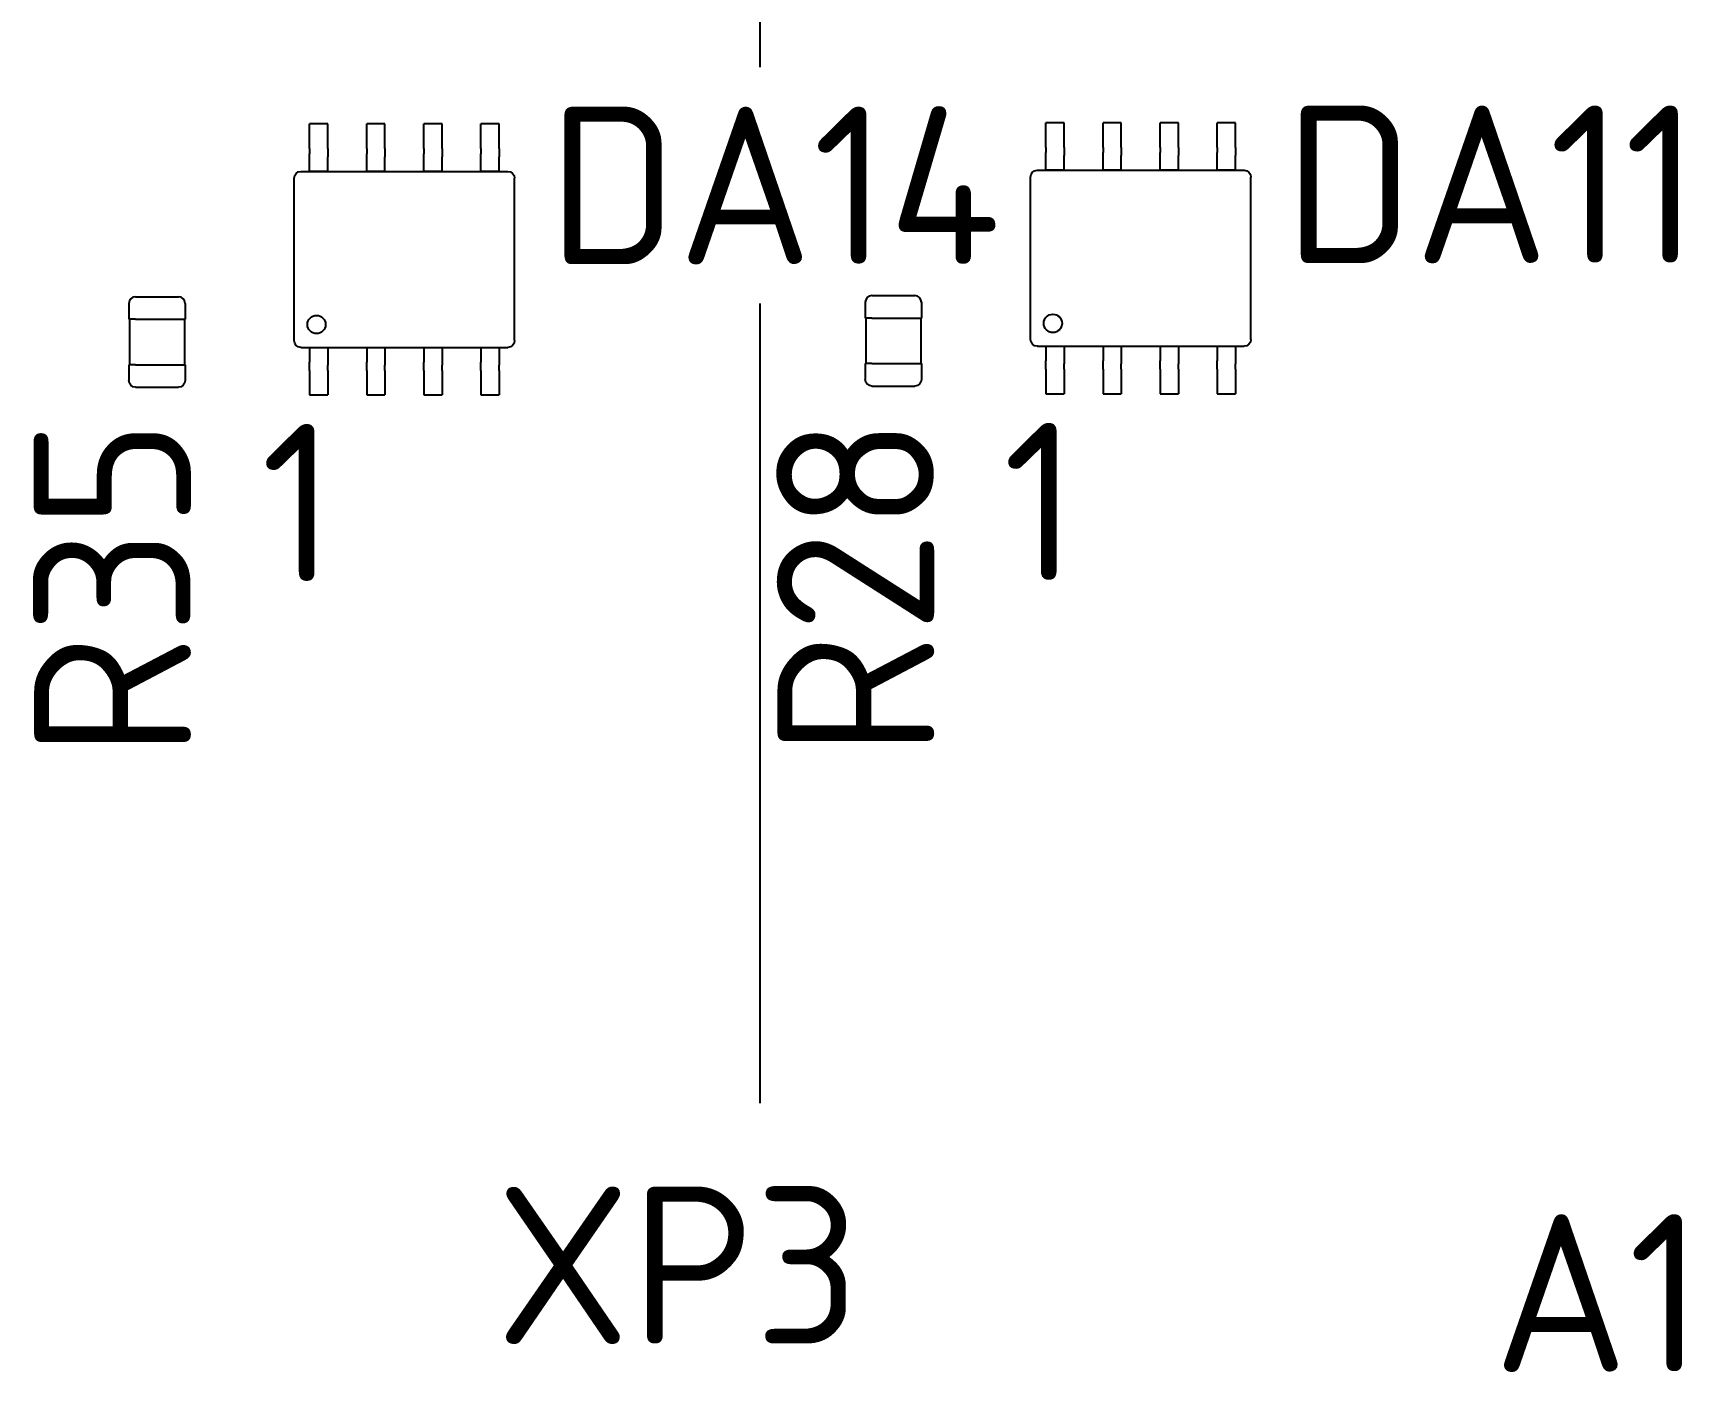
# Model space of a CAD drawing. Extents: x -34 to 51106, y -14166 to 1700.
# Drawn here: x 1175.64 to 1212.31, y 123.01 to 152.77 of the extents above; entities that cross this region are included whole.
import ezdxf

# ---------------------------------------------------------------- set-up
doc = ezdxf.new("R2010")
doc.units = 0
doc.linetypes.add('ACAD_ISO04W100', pattern=[30, 24, -3, 0, -3])
doc.layers.get('0').update_dxf_attribs({"linetype": 'CONTINUOUS'})
doc.layers.add('РАЗМЕРЫ', color=2, linetype='CONTINUOUS')
doc.layers.add('ТЕКСТ', color=4, linetype='CONTINUOUS')
doc.styles.add('GOST_TYPE_B', font='GOST_B.TTF', dxfattribs={"height": 3.5})

msp = doc.modelspace()

# ---------------------------------------------------------------- linework, layer by layer
at = {"linetype": 'CONTINUOUS'}
for p, q in [((1181.7875, 150.2077), (1181.7875, 150.7536)), ((1182.1939, 150.7536), (1181.7875, 150.7536)), ((1182.1939, 150.2077), (1182.1939, 150.7536)), ((1183.0575, 150.2077), (1183.0575, 150.7536)), ((1183.4639, 150.7536), (1183.0575, 150.7536)), ((1183.4639, 150.2077), (1183.4639, 150.7536)), ((1184.3275, 150.2077), (1184.3275, 150.7536)), ((1184.7339, 150.7536), (1184.3275, 150.7536)), ((1184.7339, 150.2077), (1184.7339, 150.7536)), ((1185.5975, 150.2077), (1185.5975, 150.7536)), ((1186.0039, 150.7536), (1185.5975, 150.7536)), ((1186.0039, 150.2077), (1186.0039, 150.7536)), ((1198.1625, 150.2327), (1198.1625, 150.7786)), ((1198.5689, 150.7786), (1198.1625, 150.7786)), ((1198.5689, 150.2327), (1198.5689, 150.7786)), ((1199.4325, 150.2327), (1199.4325, 150.7786)), ((1199.8389, 150.7786), (1199.4325, 150.7786)), ((1199.8389, 150.2327), (1199.8389, 150.7786)), ((1200.7025, 150.2327), (1200.7025, 150.7786)), ((1201.1089, 150.7786), (1200.7025, 150.7786)), ((1201.1089, 150.2327), (1201.1089, 150.7786)), ((1201.9725, 150.2327), (1201.9725, 150.7786)), ((1202.3789, 150.7786), (1201.9725, 150.7786)), ((1202.3789, 150.2327), (1202.3789, 150.7786)), ((1181.7875, 150.2077), (1181.7875, 150.0915)), ((1181.7875, 150.0236), (1181.7875, 150.0915)), ((1181.7875, 149.6984), (1181.7875, 150.0236)), ((1182.1939, 150.2077), (1182.1939, 150.0915)), ((1182.1939, 150.0915), (1182.1939, 150.0236)), ((1182.1939, 149.6984), (1182.1939, 150.0236)), ((1183.0575, 150.2077), (1183.0575, 150.0915)), ((1183.0575, 150.0236), (1183.0575, 150.0915)), ((1183.0575, 149.6984), (1183.0575, 150.0236)), ((1183.4639, 150.2077), (1183.4639, 150.0915)), ((1183.4639, 150.0915), (1183.4639, 150.0236)), ((1183.4639, 149.6984), (1183.4639, 150.0236)), ((1184.3275, 150.2077), (1184.3275, 150.0915)), ((1184.3275, 150.0236), (1184.3275, 150.0915)), ((1184.3275, 149.6984), (1184.3275, 150.0236)), ((1184.7339, 150.2077), (1184.7339, 150.0915)), ((1184.7339, 150.0915), (1184.7339, 150.0236)), ((1184.7339, 149.6984), (1184.7339, 150.0236)), ((1185.5975, 150.2077), (1185.5975, 150.0915)), ((1185.5975, 150.0236), (1185.5975, 150.0915)), ((1185.5975, 149.6984), (1185.5975, 150.0236)), ((1186.0039, 150.2077), (1186.0039, 150.0915)), ((1186.0039, 150.0915), (1186.0039, 150.0236)), ((1186.0039, 149.6984), (1186.0039, 150.0236)), ((1198.1625, 150.2327), (1198.1625, 150.1165)), ((1198.1625, 150.0486), (1198.1625, 150.1165)), ((1198.1625, 149.7234), (1198.1625, 150.0486)), ((1198.5689, 150.2327), (1198.5689, 150.1165)), ((1198.5689, 150.1165), (1198.5689, 150.0486)), ((1198.5689, 149.7234), (1198.5689, 150.0486)), ((1199.4325, 150.2327), (1199.4325, 150.1165)), ((1199.4325, 150.0486), (1199.4325, 150.1165)), ((1199.4325, 149.7234), (1199.4325, 150.0486)), ((1199.8389, 150.2327), (1199.8389, 150.1165)), ((1199.8389, 150.1165), (1199.8389, 150.0486)), ((1199.8389, 149.7234), (1199.8389, 150.0486)), ((1200.7025, 150.2327), (1200.7025, 150.1165)), ((1200.7025, 150.0486), (1200.7025, 150.1165)), ((1200.7025, 149.7234), (1200.7025, 150.0486)), ((1201.1089, 150.2327), (1201.1089, 150.1165)), ((1201.1089, 150.1165), (1201.1089, 150.0486)), ((1201.1089, 149.7234), (1201.1089, 150.0486)), ((1201.9725, 150.2327), (1201.9725, 150.1165)), ((1201.9725, 150.0486), (1201.9725, 150.1165)), ((1201.9725, 149.7234), (1201.9725, 150.0486)), ((1202.3789, 150.2327), (1202.3789, 150.1165)), ((1202.3789, 150.1165), (1202.3789, 150.0486)), ((1202.3789, 149.7234), (1202.3789, 150.0486)), ((1181.5946, 149.6981), (1181.597, 149.6981)), ((1181.597, 149.6981), (1186.1944, 149.6981)), ((1181.7875, 149.6981), (1181.7875, 149.6984)), ((1182.1939, 149.6981), (1181.7875, 149.6981)), ((1182.1939, 149.6981), (1182.1939, 149.6984)), ((1183.0575, 149.6981), (1183.0575, 149.6984)), ((1183.4639, 149.6981), (1183.0575, 149.6981)), ((1183.4639, 149.6981), (1183.4639, 149.6984)), ((1184.3275, 149.6981), (1184.3275, 149.6984)), ((1184.7339, 149.6981), (1184.3275, 149.6981)), ((1184.7339, 149.6981), (1184.7339, 149.6984)), ((1185.5975, 149.6981), (1185.5975, 149.6984)), ((1186.0039, 149.6981), (1185.5975, 149.6981)), ((1186.0039, 149.6981), (1186.0039, 149.6984)), ((1186.1944, 149.6981), (1186.1967, 149.6981)), ((1197.9696, 149.7231), (1197.972, 149.7231)), ((1197.972, 149.7231), (1202.5694, 149.7231)), ((1198.1625, 149.7231), (1198.1625, 149.7234)), ((1198.5689, 149.7231), (1198.1625, 149.7231)), ((1198.5689, 149.7231), (1198.5689, 149.7234)), ((1199.4325, 149.7231), (1199.4325, 149.7234)), ((1199.8389, 149.7231), (1199.4325, 149.7231)), ((1199.8389, 149.7231), (1199.8389, 149.7234)), ((1200.7025, 149.7231), (1200.7025, 149.7234)), ((1201.1089, 149.7231), (1200.7025, 149.7231)), ((1201.1089, 149.7231), (1201.1089, 149.7234)), ((1201.9725, 149.7231), (1201.9725, 149.7234)), ((1202.3789, 149.7231), (1201.9725, 149.7231)), ((1202.3789, 149.7231), (1202.3789, 149.7234)), ((1202.5694, 149.7231), (1202.5717, 149.7231)), ((1181.4446, 149.5457), (1181.4446, 149.548)), ((1181.4446, 145.9389), (1181.4446, 149.5457)), ((1186.3467, 149.548), (1186.3468, 149.5457)), ((1186.3468, 145.9389), (1186.3468, 149.5457)), ((1197.8196, 149.5707), (1197.8196, 149.573)), ((1197.8196, 145.9639), (1197.8196, 149.5707)), ((1202.7217, 149.573), (1202.7218, 149.5707)), ((1202.7218, 145.9639), (1202.7218, 149.5707)), ((1177.7707, 146.7646), (1177.7707, 146.4116)), ((1177.9177, 146.9116), (1178.8737, 146.9116)), ((1179.0207, 146.7646), (1179.0207, 146.4116)), ((1194.1457, 146.7896), (1194.1457, 146.4366)), ((1194.2927, 146.9366), (1195.2487, 146.9366)), ((1195.3957, 146.7896), (1195.3957, 146.4366)), ((1177.9177, 146.4116), (1177.7707, 146.4116)), ((1177.7832, 146.4116), (1177.7832, 145.4016)), ((1177.9177, 146.4116), (1178.8737, 146.4116)), ((1178.8737, 146.4116), (1179.0207, 146.4116)), ((1179.0082, 146.4116), (1179.0082, 145.4016)), ((1194.2927, 146.4366), (1194.1457, 146.4366)), ((1194.1582, 146.4366), (1194.1582, 145.4266)), ((1194.2927, 146.4366), (1195.2487, 146.4366)), ((1195.2487, 146.4366), (1195.3957, 146.4366)), ((1195.3832, 146.4366), (1195.3832, 145.4266)), ((1197.8196, 145.9616), (1197.8196, 145.9639)), ((1202.7218, 145.9639), (1202.7217, 145.9616)), ((1181.4446, 145.9365), (1181.4446, 145.9389)), ((1181.597, 145.7865), (1181.5946, 145.7865)), ((1181.597, 145.7865), (1186.1944, 145.7865)), ((1181.7875, 145.7865), (1181.7875, 145.7861)), ((1181.7875, 145.7865), (1182.1939, 145.7865)), ((1181.7875, 145.7861), (1181.7875, 145.4609)), ((1182.1939, 145.7865), (1182.1939, 145.7861)), ((1182.1939, 145.7861), (1182.1939, 145.4609)), ((1183.0575, 145.7865), (1183.0575, 145.7861)), ((1183.0575, 145.7865), (1183.4639, 145.7865)), ((1183.0575, 145.7861), (1183.0575, 145.4609)), ((1183.4639, 145.7865), (1183.4639, 145.7861)), ((1183.4639, 145.7861), (1183.4639, 145.4609)), ((1184.3275, 145.7865), (1184.3275, 145.7861)), ((1184.3275, 145.7865), (1184.7339, 145.7865)), ((1184.3275, 145.7861), (1184.3275, 145.4609)), ((1184.7339, 145.7865), (1184.7339, 145.7861)), ((1184.7339, 145.7861), (1184.7339, 145.4609)), ((1185.5975, 145.7865), (1185.5975, 145.7861)), ((1185.5975, 145.7865), (1186.0039, 145.7865)), ((1185.5975, 145.7861), (1185.5975, 145.4609)), ((1186.0039, 145.7865), (1186.0039, 145.7861)), ((1186.0039, 145.7861), (1186.0039, 145.4609)), ((1186.1967, 145.7865), (1186.1944, 145.7865)), ((1186.3468, 145.9389), (1186.3467, 145.9365)), ((1197.972, 145.8115), (1197.9696, 145.8115)), ((1197.972, 145.8115), (1202.5694, 145.8115)), ((1198.1625, 145.8115), (1198.1625, 145.8111)), ((1198.1625, 145.8115), (1198.5689, 145.8115)), ((1198.1625, 145.8111), (1198.1625, 145.4859)), ((1198.5689, 145.8115), (1198.5689, 145.8111)), ((1198.5689, 145.8111), (1198.5689, 145.4859)), ((1199.4325, 145.8115), (1199.4325, 145.8111)), ((1199.4325, 145.8115), (1199.8389, 145.8115)), ((1199.4325, 145.8111), (1199.4325, 145.4859)), ((1199.8389, 145.8115), (1199.8389, 145.8111)), ((1199.8389, 145.8111), (1199.8389, 145.4859)), ((1200.7025, 145.8115), (1200.7025, 145.8111)), ((1200.7025, 145.8115), (1201.1089, 145.8115)), ((1200.7025, 145.8111), (1200.7025, 145.4859)), ((1201.1089, 145.8115), (1201.1089, 145.8111)), ((1201.1089, 145.8111), (1201.1089, 145.4859)), ((1201.9725, 145.8115), (1201.9725, 145.8111)), ((1201.9725, 145.8115), (1202.3789, 145.8115)), ((1201.9725, 145.8111), (1201.9725, 145.4859)), ((1202.3789, 145.8115), (1202.3789, 145.8111)), ((1202.3789, 145.8111), (1202.3789, 145.4859)), ((1202.5717, 145.8115), (1202.5694, 145.8115)), ((1177.7707, 145.4016), (1177.7707, 145.0486)), ((1177.9177, 145.4016), (1177.7707, 145.4016)), ((1177.9177, 145.4016), (1178.8737, 145.4016)), ((1178.8737, 145.4016), (1179.0207, 145.4016)), ((1179.0207, 145.4016), (1179.0207, 145.0486)), ((1181.7875, 145.3931), (1181.7875, 145.4609)), ((1181.7875, 145.2769), (1181.7875, 145.3931)), ((1181.7875, 145.2769), (1181.7875, 144.7309)), ((1182.1939, 145.4609), (1182.1939, 145.3931)), ((1182.1939, 145.2769), (1182.1939, 145.3931)), ((1182.1939, 145.2769), (1182.1939, 144.7309)), ((1183.0575, 145.3931), (1183.0575, 145.4609)), ((1183.0575, 145.2769), (1183.0575, 145.3931)), ((1183.0575, 145.2769), (1183.0575, 144.7309)), ((1183.4639, 145.4609), (1183.4639, 145.3931)), ((1183.4639, 145.2769), (1183.4639, 145.3931)), ((1183.4639, 145.2769), (1183.4639, 144.7309)), ((1184.3275, 145.3931), (1184.3275, 145.4609)), ((1184.3275, 145.2769), (1184.3275, 145.3931)), ((1184.3275, 145.2769), (1184.3275, 144.7309)), ((1184.7339, 145.4609), (1184.7339, 145.3931)), ((1184.7339, 145.2769), (1184.7339, 145.3931)), ((1184.7339, 145.2769), (1184.7339, 144.7309)), ((1185.5975, 145.3931), (1185.5975, 145.4609)), ((1185.5975, 145.2769), (1185.5975, 145.3931)), ((1185.5975, 145.2769), (1185.5975, 144.7309)), ((1186.0039, 145.4609), (1186.0039, 145.3931)), ((1186.0039, 145.2769), (1186.0039, 145.3931)), ((1186.0039, 145.2769), (1186.0039, 144.7309)), ((1194.1457, 145.4266), (1194.1457, 145.0736)), ((1194.2927, 145.4266), (1194.1457, 145.4266)), ((1194.2927, 145.4266), (1195.2487, 145.4266)), ((1195.2487, 145.4266), (1195.3957, 145.4266)), ((1195.3957, 145.4266), (1195.3957, 145.0736)), ((1198.1625, 145.4181), (1198.1625, 145.4859)), ((1198.1625, 145.3019), (1198.1625, 145.4181)), ((1198.1625, 145.3019), (1198.1625, 144.7559)), ((1198.5689, 145.4859), (1198.5689, 145.4181)), ((1198.5689, 145.3019), (1198.5689, 145.4181)), ((1198.5689, 145.3019), (1198.5689, 144.7559)), ((1199.4325, 145.4181), (1199.4325, 145.4859)), ((1199.4325, 145.3019), (1199.4325, 145.4181)), ((1199.4325, 145.3019), (1199.4325, 144.7559)), ((1199.8389, 145.4859), (1199.8389, 145.4181)), ((1199.8389, 145.3019), (1199.8389, 145.4181)), ((1199.8389, 145.3019), (1199.8389, 144.7559)), ((1200.7025, 145.4181), (1200.7025, 145.4859)), ((1200.7025, 145.3019), (1200.7025, 145.4181)), ((1200.7025, 145.3019), (1200.7025, 144.7559)), ((1201.1089, 145.4859), (1201.1089, 145.4181)), ((1201.1089, 145.3019), (1201.1089, 145.4181)), ((1201.1089, 145.3019), (1201.1089, 144.7559)), ((1201.9725, 145.4181), (1201.9725, 145.4859)), ((1201.9725, 145.3019), (1201.9725, 145.4181)), ((1201.9725, 145.3019), (1201.9725, 144.7559)), ((1202.3789, 145.4859), (1202.3789, 145.4181)), ((1202.3789, 145.3019), (1202.3789, 145.4181)), ((1202.3789, 145.3019), (1202.3789, 144.7559)), ((1177.9177, 144.9016), (1178.8737, 144.9016)), ((1194.2927, 144.9266), (1195.2487, 144.9266)), ((1181.7875, 144.7309), (1182.1939, 144.7309)), ((1183.0575, 144.7309), (1183.4639, 144.7309)), ((1184.3275, 144.7309), (1184.7339, 144.7309)), ((1185.5975, 144.7309), (1186.0039, 144.7309)), ((1198.1625, 144.7559), (1198.5689, 144.7559)), ((1199.4325, 144.7559), (1199.8389, 144.7559)), ((1200.7025, 144.7559), (1201.1089, 144.7559)), ((1201.9725, 144.7559), (1202.3789, 144.7559))]:
    msp.add_line(p, q, dxfattribs=at)
for centre in [(1181.942, 146.2957), (1198.317, 146.3207)]:
    msp.add_circle(centre, 0.2034, dxfattribs=at)
for centre, start, end in [((1177.9177, 146.7646), 90, 180), ((1178.8737, 146.7646), 0, 90), ((1194.2927, 146.7896), 90, 180), ((1195.2487, 146.7896), 0, 90)]:
    msp.add_arc(centre, 0.147, start, end, dxfattribs=at)
at = {"linetype": 'CONTINUOUS', "extrusion": (0, 0, -1)}
for centre, start, end in [((-1177.9177, 145.0486), 270, 360), ((-1178.8737, 145.0486), 180, 270), ((-1194.2927, 145.0736), 270, 360), ((-1195.2487, 145.0736), 180, 270)]:
    msp.add_arc(centre, 0.147, start, end, dxfattribs=at)
for centre, major_axis, start_param, end_param in [((1181.5993, 149.5433), (-0.1111, 0.1111), 5.5128337, 7.0535369), ((1186.192, 149.5433), (0.1111, 0.1111), 5.5128337, 7.0535369), ((1197.9743, 149.5683), (-0.1111, 0.1111), 5.5128337, 7.0535369), ((1202.567, 149.5683), (0.1111, 0.1111), 5.5128337, 7.0535369), ((1197.9743, 145.9662), (0.1111, 0.1111), 2.3712411, 3.9119442), ((1202.567, 145.9662), (-0.1111, 0.1111), 2.3712411, 3.9119442), ((1181.5993, 145.9412), (0.1111, 0.1111), 2.3712411, 3.9119442), ((1186.192, 145.9412), (-0.1111, 0.1111), 2.3712411, 3.9119442)]:
    msp.add_ellipse(centre, major_axis=major_axis, ratio=0.9703226, start_param=start_param, end_param=end_param, dxfattribs=at)
at = {"layer": 'РАЗМЕРЫ', "linetype": 'ACAD_ISO04W100', "ltscale": 0.8}
for p, q in [((1191.7975, 167.2069), (1191.7982, 152.0124)), ((1191.7985, 146.7624), (1191.7993, 128.991))]:
    msp.add_line(p, q, dxfattribs=at)

# ---------------------------------------------------------------- texts
at = {"layer": 'ТЕКСТ', "style": 'GOST_TYPE_B'}
for s, p in [('DA14', (1187.0964, 147.6375)), ('DA11', (1203.4714, 147.6625)), ('1', (1180.7034, 140.5845)), ('1', (1197.2058, 140.6095)), ('XP3', (1185.9183, 123.6353)), ('A1', (1208.1108, 123.0203))]:
    msp.add_text(s, height=3.5, dxfattribs=at).set_placement(p)
for s, p in [('R35', (1179.1484, 136.655)), ('R28', (1195.6778, 136.68))]:
    msp.add_text(s, height=3.5, rotation=90, dxfattribs=at).set_placement(p)

doc.saveas('drawing.dxf')
